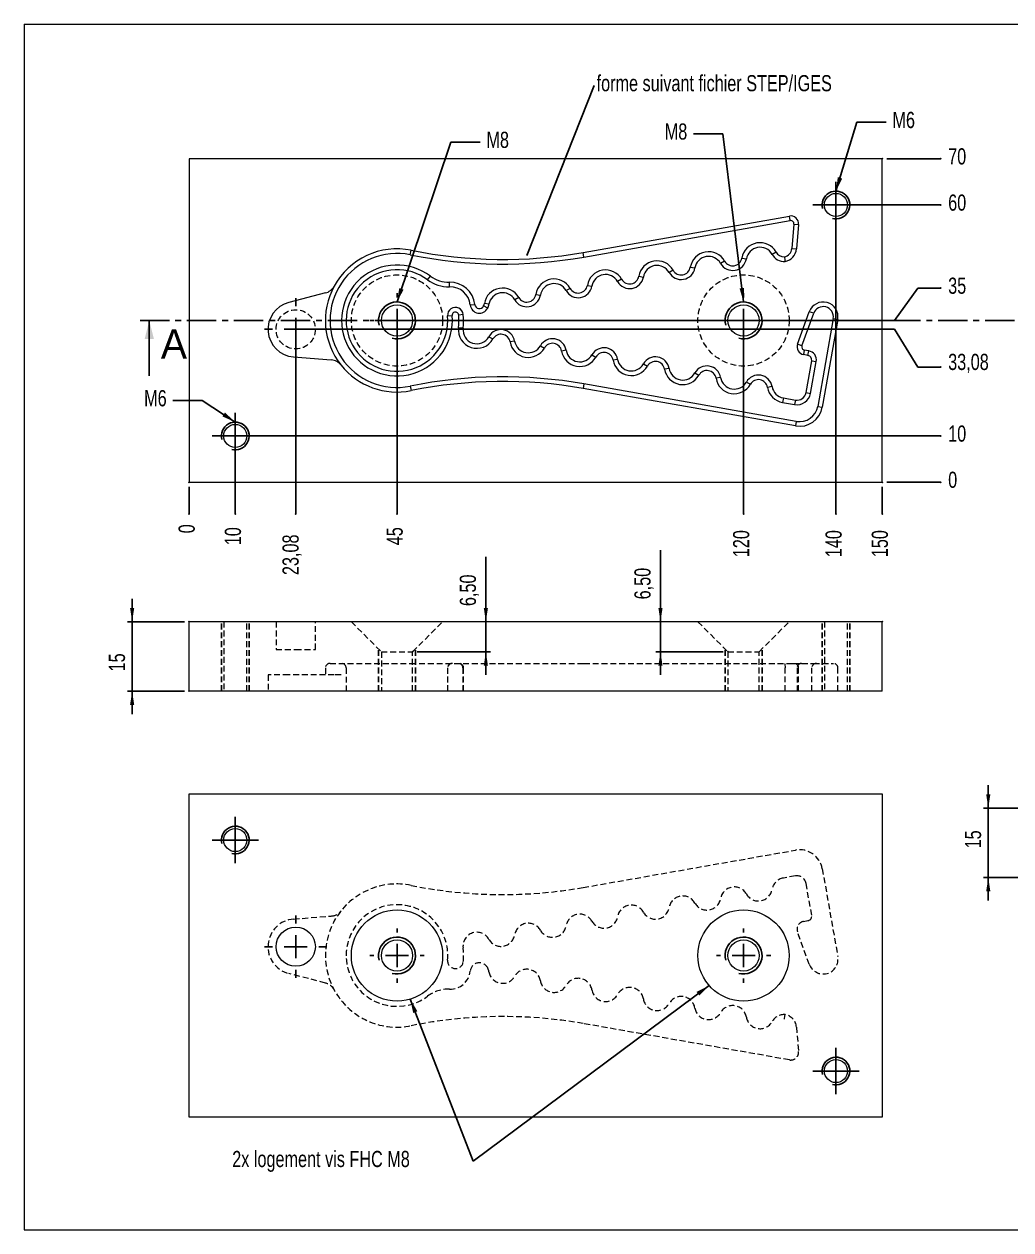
# Model space of a CAD drawing. Extents: x 12 to 408, y 18 to 279.
# Drawn here: x 12 to 225.6, y 18 to 279 of the extents above; entities that cross this region are included whole.
import ezdxf

# ---------------------------------------------------------------- set-up
doc = ezdxf.new("R2010")
doc.units = 0
doc.header["$MEASUREMENT"] = 0
doc.header["$PDSIZE"] = -1
doc.linetypes.add('CENTER', pattern=[10.16, 6.35, -1.27, 1.27, -1.27])
doc.linetypes.add('HIDDEN', pattern=[1.905, 1.27, -0.635])
doc.styles.add('SLDTEXTSTYLE0', font='txt', dxfattribs={"width": 0.75})
doc.dimstyles.new('SLDDIMSTYLE0', dxfattribs={"dimtxt": 3.5, "dimasz": 3, "dimexe": 1, "dimexo": 0.0625, "dimgap": 0.875, "dimtad": 0, "dimtih": 1, "dimtoh": 1, "dimdec": 0, "dimdsep": 46, "dimtxsty": 'Standard', "dimblk1": 'NONE', "dimblk2": 'NONE', "dimsah": 1, "dimcen": 0.09, "dimclrd": 255, "dimclre": 255, "dimclrt": 255, "dimadec": 0, "dimazin": 0, "dimtfac": 1, "dimtdec": 4, "dimtofl": 0, "dimtmove": 0, "dimatfit": 3, "dimfxl": 1, "dimtolj": 1, "dimtzin": 12, "dimarcsym": 0})
doc.dimstyles.new('SLDDIMSTYLE1', dxfattribs={"dimtxt": 3.5, "dimasz": 3, "dimexe": 1, "dimexo": 0.0625, "dimgap": 0.875, "dimtad": 0, "dimtih": 1, "dimtoh": 1, "dimzin": 12, "dimdsep": 46, "dimtxsty": 'Standard', "dimblk1": 'NONE', "dimblk2": 'NONE', "dimsah": 1, "dimcen": 0.09, "dimclrd": 255, "dimclre": 255, "dimclrt": 255, "dimadec": 0, "dimazin": 0, "dimtfac": 1, "dimtdec": 4, "dimtofl": 0, "dimtmove": 0, "dimatfit": 3, "dimfxl": 1, "dimtolj": 1, "dimtzin": 12, "dimarcsym": 0})
doc.dimstyles.new('SLDDIMSTYLE2', dxfattribs={"dimtxt": 6, "dimasz": 3, "dimexe": 0, "dimexo": 0.0625, "dimgap": 1.5, "dimtad": 0, "dimtih": 1, "dimtoh": 1, "dimdec": 0, "dimzin": 0, "dimdsep": 46, "dimtxsty": 'Standard', "dimsah": 1, "dimcen": 0.09, "dimadec": 0, "dimazin": 0, "dimtfac": 1, "dimtdec": 0, "dimtofl": 0, "dimtmove": 0, "dimatfit": 3, "dimfxl": 1, "dimtolj": 1, "dimtzin": 0, "dimarcsym": 0})
doc.dimstyles.new('SLDDIMSTYLE3', dxfattribs={"dimtxt": 6, "dimasz": 1, "dimexe": 0, "dimexo": 0.0625, "dimgap": 1.5, "dimtad": 0, "dimtih": 1, "dimtoh": 1, "dimdec": 0, "dimzin": 0, "dimdsep": 46, "dimtxsty": 'Standard', "dimblk1": 'DOT', "dimblk2": 'DOT', "dimsah": 1, "dimcen": 0.09, "dimadec": 0, "dimazin": 0, "dimtfac": 1, "dimtdec": 0, "dimtofl": 0, "dimtmove": 0, "dimatfit": 3, "dimfxl": 1, "dimtolj": 1, "dimtzin": 0, "dimarcsym": 0})
doc.dimstyles.new('SLDDIMSTYLE4', dxfattribs={"dimtxt": 3.5, "dimasz": 3, "dimexe": 1, "dimexo": 0.0625, "dimgap": 0.875, "dimtad": 0, "dimtih": 1, "dimtoh": 1, "dimzin": 12, "dimdsep": 46, "dimtxsty": 'Standard', "dimsah": 1, "dimcen": 0.09, "dimclrd": 255, "dimclre": 255, "dimclrt": 255, "dimadec": 0, "dimazin": 0, "dimtfac": 1, "dimtdec": 4, "dimtofl": 0, "dimtmove": 0, "dimatfit": 3, "dimfxl": 1, "dimtolj": 1, "dimtzin": 12, "dimarcsym": 0})

# ---------------------------------------------------------------- blocks, each defined once
blk = doc.blocks.new('*D0')
blk.add_line((47.7, 178.85), (47.7, 172.95))
at = {"color": 7}
for p in [(47.7, 179.85), (47.7, 172.95)]:
    blk.add_point(p, dxfattribs=at)
at = {"color": 7, "insert": (48.98, 168.78), "char_height": 3.5, "attachment_point": 7, "rotation": 90, "style": 'SLDTEXTSTYLE0'}
blk.add_mtext('0', dxfattribs=at)
blk = doc.blocks.new('_NONE')
blk = doc.blocks.new('*D2')
blk.add_line((57.7, 188.85), (57.7, 172.95))
at = {"color": 7}
for p in [(57.7, 189.85), (57.7, 172.95)]:
    blk.add_point(p, dxfattribs=at)
at = {"color": 7, "insert": (58.98, 166.2), "char_height": 3.5, "attachment_point": 7, "rotation": 90, "style": 'SLDTEXTSTYLE0'}
blk.add_mtext('10', dxfattribs=at)
blk = doc.blocks.new('*D3')
blk.add_line((92.7, 213.85), (92.7, 172.95))
at = {"color": 7}
for p in [(92.7, 214.85), (92.7, 172.95)]:
    blk.add_point(p, dxfattribs=at)
at = {"color": 7, "insert": (93.98, 166.2), "char_height": 3.5, "attachment_point": 7, "rotation": 90, "style": 'SLDTEXTSTYLE0'}
blk.add_mtext('45', dxfattribs=at)
blk = doc.blocks.new('*D4')
blk.add_line((167.7, 213.85), (167.7, 172.95))
at = {"color": 7}
for p in [(167.7, 214.85), (167.7, 172.95)]:
    blk.add_point(p, dxfattribs=at)
at = {"color": 7, "insert": (168.98, 163.61), "char_height": 3.5, "attachment_point": 7, "rotation": 90, "style": 'SLDTEXTSTYLE0'}
blk.add_mtext('120', dxfattribs=at)
blk = doc.blocks.new('*D5')
blk.add_line((187.7, 238.85), (187.7, 172.95))
at = {"color": 7}
for p in [(187.7, 239.85), (187.7, 172.95)]:
    blk.add_point(p, dxfattribs=at)
at = {"color": 7, "insert": (188.98, 163.61), "char_height": 3.5, "attachment_point": 7, "rotation": 90, "style": 'SLDTEXTSTYLE0'}
blk.add_mtext('140', dxfattribs=at)
blk = doc.blocks.new('*D6')
blk.add_line((197.7, 178.85), (197.7, 172.95))
at = {"color": 7}
for p in [(197.7, 179.85), (197.7, 172.95)]:
    blk.add_point(p, dxfattribs=at)
at = {"color": 7, "insert": (198.98, 163.61), "char_height": 3.5, "attachment_point": 7, "rotation": 90, "style": 'SLDTEXTSTYLE0'}
blk.add_mtext('150', dxfattribs=at)
blk = doc.blocks.new('*D7')
blk.add_line((70.78, 211.94), (70.78, 172.95))
at = {"color": 7}
for p in [(70.78, 212.94), (70.78, 172.95)]:
    blk.add_point(p, dxfattribs=at)
at = {"color": 7, "insert": (72.06, 159.74), "char_height": 3.5, "attachment_point": 7, "rotation": 90, "style": 'SLDTEXTSTYLE0'}
blk.add_mtext('23,08', dxfattribs=at)
blk = doc.blocks.new('*D8')
blk.add_line((198.7, 179.85), (210.39, 179.85))
at = {"color": 7}
for p in [(197.7, 179.85), (210.39, 179.85)]:
    blk.add_point(p, dxfattribs=at)
at = {"color": 7, "insert": (211.98, 178.57), "char_height": 3.5, "attachment_point": 7, "style": 'SLDTEXTSTYLE0'}
blk.add_mtext('0', dxfattribs=at)
blk = doc.blocks.new('*D9')
blk.add_line((188.7, 239.85), (210.39, 239.85))
at = {"color": 7}
for p in [(187.7, 239.85), (210.39, 239.85)]:
    blk.add_point(p, dxfattribs=at)
at = {"color": 7, "insert": (211.98, 238.57), "char_height": 3.5, "attachment_point": 7, "style": 'SLDTEXTSTYLE0'}
blk.add_mtext('60', dxfattribs=at)
blk = doc.blocks.new('*D10')
for p, q in [((205.39, 221.85), (200.39, 214.85)), ((205.39, 221.85), (210.39, 221.85)), ((200.39, 214.85), (93.7, 214.85))]:
    blk.add_line(p, q)
at = {"color": 7}
for p in [(210.39, 221.85), (92.7, 214.85)]:
    blk.add_point(p, dxfattribs=at)
at = {"color": 7, "insert": (211.98, 220.58), "char_height": 3.5, "attachment_point": 7, "style": 'SLDTEXTSTYLE0'}
blk.add_mtext('35', dxfattribs=at)
blk = doc.blocks.new('*D11')
blk.add_line((58.7, 189.85), (210.39, 189.85))
at = {"color": 7}
for p in [(57.7, 189.85), (210.39, 189.85)]:
    blk.add_point(p, dxfattribs=at)
at = {"color": 7, "insert": (211.98, 188.57), "char_height": 3.5, "attachment_point": 7, "style": 'SLDTEXTSTYLE0'}
blk.add_mtext('10', dxfattribs=at)
blk = doc.blocks.new('*D12')
blk.add_line((198.7, 249.85), (210.39, 249.85))
at = {"color": 7}
for p in [(197.7, 249.85), (210.39, 249.85)]:
    blk.add_point(p, dxfattribs=at)
at = {"color": 7, "insert": (211.98, 248.57), "char_height": 3.5, "attachment_point": 7, "style": 'SLDTEXTSTYLE0'}
blk.add_mtext('70', dxfattribs=at)
blk = doc.blocks.new('*D13')
for p, q in [((200.39, 212.94), (71.78, 212.94)), ((205.39, 204.76), (200.39, 212.94)), ((205.39, 204.76), (210.39, 204.76))]:
    blk.add_line(p, q)
at = {"color": 7}
for p in [(70.78, 212.94), (210.39, 204.76)]:
    blk.add_point(p, dxfattribs=at)
at = {"color": 7, "insert": (211.98, 203.48), "char_height": 3.5, "attachment_point": 7, "style": 'SLDTEXTSTYLE0'}
blk.add_mtext('33,08', dxfattribs=at)
blk = doc.blocks.new('_DOT')
blk.add_line((-0.5, 0), (-1, 0))
at = {"const_width": 0.5}
blk.add_lwpolyline([(-0.25, 0, 1), (0.25, 0, 1)], format="xyb", close=True, dxfattribs=at)
blk = doc.blocks.new('*D15')
for p, q in [((220.66, 109.28), (220.66, 114.28)), ((228.33, 109.28), (219.66, 109.28)), ((220.66, 109.28), (220.66, 94.28)), ((228.33, 94.28), (219.66, 94.28)), ((220.66, 94.28), (220.66, 89.28))]:
    blk.add_line(p, q)
at = {"color": 7}
for p in [(229.33, 109.28), (229.33, 94.28)]:
    blk.add_point(p, dxfattribs=at)
at = {"color": 255}
for points in [[(220.66, 109.28), (221.11, 112.28), (220.21, 112.28)], [(220.66, 94.28), (220.21, 91.28), (221.11, 91.28)]]:
    blk.add_solid(points, dxfattribs=at)
at = {"color": 7, "insert": (219.16, 100.58), "char_height": 3.5, "attachment_point": 7, "rotation": 90, "style": 'SLDTEXTSTYLE0'}
blk.add_mtext('15', dxfattribs=at)
blk = doc.blocks.new('*D23')
for p, q in [((35.38, 149.63), (35.38, 154.63)), ((46.7, 149.63), (34.38, 149.63)), ((35.38, 149.63), (35.38, 134.63)), ((46.7, 134.63), (34.38, 134.63)), ((35.38, 134.63), (35.38, 129.63))]:
    blk.add_line(p, q)
at = {"color": 7}
for p in [(47.7, 149.63), (47.7, 134.63)]:
    blk.add_point(p, dxfattribs=at)
at = {"color": 255}
for points in [[(35.38, 149.63), (35.83, 152.63), (34.93, 152.63)], [(35.38, 134.63), (34.93, 131.63), (35.83, 131.63)]]:
    blk.add_solid(points, dxfattribs=at)
at = {"color": 7, "insert": (33.88, 138.89), "char_height": 3.5, "attachment_point": 7, "rotation": 90, "style": 'SLDTEXTSTYLE0'}
blk.add_mtext('15', dxfattribs=at)
blk = doc.blocks.new('*D24')
for p, q in [((111.93, 149.63), (111.93, 163.66)), ((111.93, 143.13), (111.93, 149.63)), ((97.07, 143.13), (112.93, 143.13)), ((111.93, 143.13), (111.93, 138.13))]:
    blk.add_line(p, q)
at = {"color": 7}
for p in [(47.7, 149.63), (96.07, 143.13)]:
    blk.add_point(p, dxfattribs=at)
at = {"color": 255}
for points in [[(111.93, 149.63), (112.38, 152.63), (111.48, 152.63)], [(111.93, 143.13), (111.48, 140.13), (112.38, 140.13)]]:
    blk.add_solid(points, dxfattribs=at)
at = {"color": 7, "insert": (110.43, 153.03), "char_height": 3.5, "attachment_point": 7, "rotation": 90, "style": 'SLDTEXTSTYLE0'}
blk.add_mtext('6,50', dxfattribs=at)
blk = doc.blocks.new('*D25')
for p, q in [((149.72, 149.63), (149.72, 165.11)), ((149.72, 143.13), (149.72, 149.63)), ((163.32, 143.13), (148.72, 143.13)), ((149.72, 143.13), (149.72, 138.13))]:
    blk.add_line(p, q)
at = {"color": 7}
for p in [(197.7, 149.63), (164.32, 143.13)]:
    blk.add_point(p, dxfattribs=at)
at = {"color": 255}
for points in [[(149.72, 149.63), (150.17, 152.63), (149.27, 152.63)], [(149.72, 143.13), (149.27, 140.13), (150.17, 140.13)]]:
    blk.add_solid(points, dxfattribs=at)
at = {"color": 7, "insert": (148.22, 154.48), "char_height": 3.5, "attachment_point": 7, "rotation": 90, "style": 'SLDTEXTSTYLE0'}
blk.add_mtext('6,50', dxfattribs=at)

msp = doc.modelspace()

# ---------------------------------------------------------------- linework, layer by layer
at = {"color": 7, "linetype": 'Continuous', "lineweight": 0}
for p, q in [((12, 279), (408, 279)), ((12, 279), (12, 18)), ((12, 18), (408, 18))]:
    msp.add_line(p, q, dxfattribs=at)
at = {"color": 7, "linetype": 'Continuous', "lineweight": 15}
for p, q in [((197.698, 249.853), (47.698, 249.853)), ((47.698, 249.853), (47.698, 179.853)), ((197.698, 179.853), (197.698, 249.853)), ((132.991, 229.573), (177.62, 237.443)), ((133.165, 228.589), (177.793, 236.458)), ((177.793, 236.458), (177.62, 237.443)), ((178.612, 235.708), (178.149, 230.41)), ((178.612, 235.708), (179.608, 235.62)), ((179.608, 235.62), (179.145, 230.323)), ((95.576, 229.064), (95.775, 230.044)), ((178.149, 230.41), (179.145, 230.323)), ((133.165, 228.589), (132.991, 229.573)), ((163.601, 227.694), (162.731, 227.202)), ((167.315, 228.349), (168.302, 228.184)), ((174.743, 229.658), (173.872, 229.166)), ((152.459, 225.729), (151.589, 225.237)), ((156.173, 226.384), (157.16, 226.219)), ((99.317, 223.639), (99.918, 224.437)), ((104.057, 222.132), (104.026, 223.132)), ((133.89, 222.455), (134.876, 222.29)), ((141.318, 223.764), (140.447, 223.272)), ((145.031, 224.419), (146.018, 224.255)), ((77.204, 220.798), (69.276, 218.744)), ((119.034, 219.835), (118.163, 219.343)), ((122.748, 220.49), (123.734, 220.326)), ((130.176, 221.8), (129.305, 221.308)), ((108.544, 218.211), (109.539, 218.315)), ((112.334, 217.548), (111.434, 217.984)), ((112.592, 218.361), (111.606, 218.525)), ((179.375, 209.719), (181.931, 216.743)), ((182.871, 216.401), (181.931, 216.743)), ((103.655, 215.823), (104.651, 215.912)), ((107.042, 216.123), (106.045, 216.035)), ((180.315, 209.377), (182.871, 216.401)), ((187.104, 215.266), (183.752, 196.259)), ((188.089, 215.093), (184.737, 196.085)), ((187.104, 215.266), (188.089, 215.093)), ((106.999, 213.172), (106.006, 213.288)), ((112.591, 211.345), (113.461, 210.853)), ((118.161, 210.363), (117.175, 210.198)), ((123.732, 209.381), (124.603, 208.889)), ((180.315, 209.377), (179.375, 209.719)), ((70.308, 206.954), (78.472, 206.308)), ((129.303, 208.398), (128.317, 208.234)), ((134.874, 207.416), (135.745, 206.924)), ((140.445, 206.434), (139.459, 206.269)), ((180.851, 208.448), (180.677, 207.463)), ((181.636, 207.294), (180.677, 207.463)), ((181.81, 208.279), (180.851, 208.448)), ((181.636, 207.294), (181.81, 208.279)), ((146.016, 205.452), (146.887, 204.96)), ((151.587, 204.469), (150.601, 204.305)), ((181.232, 199.242), (182.447, 206.136)), ((182.217, 199.068), (183.432, 205.962)), ((182.447, 206.136), (183.432, 205.962)), ((133.165, 201.117), (132.991, 200.132)), ((179.118, 193.014), (133.165, 201.117)), ((157.158, 203.487), (158.028, 202.995)), ((162.729, 202.505), (161.742, 202.34)), ((168.3, 201.522), (169.17, 201.03)), ((95.576, 200.642), (95.775, 199.661)), ((178.945, 192.03), (132.991, 200.132)), ((173.871, 200.54), (172.884, 200.375)), ((181.232, 199.242), (182.217, 199.068)), ((176.309, 198.079), (176.135, 197.094)), ((176.135, 197.094), (178.741, 196.635)), ((176.309, 198.079), (178.915, 197.62)), ((178.915, 197.62), (178.741, 196.635)), ((183.752, 196.259), (184.737, 196.085)), ((179.118, 193.014), (178.945, 192.03)), ((47.698, 179.853), (197.698, 179.853)), ((197.698, 149.63), (47.698, 149.63)), ((47.698, 134.63), (47.698, 149.63)), ((197.698, 134.63), (197.698, 149.63)), ((197.698, 134.63), (47.698, 134.63)), ((47.698, 112.384), (197.698, 112.384)), ((47.698, 42.384), (47.698, 112.384)), ((197.698, 112.384), (197.698, 42.384)), ((197.698, 42.384), (47.698, 42.384))]:
    msp.add_line(p, q, dxfattribs=at)
at = {"color": 7, "linetype": 'Continuous'}
for p, q in [((187.698, 242.353), (187.698, 244.853)), ((187.698, 237.353), (187.698, 242.353)), ((185.198, 239.853), (182.698, 239.853)), ((185.198, 239.853), (190.198, 239.853)), ((190.198, 239.853), (192.698, 239.853)), ((187.698, 237.353), (187.698, 234.853)), ((70.781, 217.936), (70.781, 219.686)), ((70.781, 217.936), (70.781, 219.686)), ((92.698, 219.853), (92.698, 220.728)), ((167.698, 219.853), (167.698, 220.728)), ((92.698, 212.353), (92.698, 217.353)), ((167.698, 212.353), (167.698, 217.353)), ((39.085, 202.853), (39.085, 214.853)), ((70.781, 210.436), (70.781, 215.436)), ((70.781, 210.436), (70.781, 215.436)), ((87.698, 214.853), (86.823, 214.853)), ((90.198, 214.853), (95.198, 214.853)), ((97.698, 214.853), (98.573, 214.853)), ((162.698, 214.853), (161.823, 214.853)), ((165.198, 214.853), (170.198, 214.853)), ((172.698, 214.853), (173.573, 214.853)), ((65.781, 212.936), (64.031, 212.936)), ((65.781, 212.936), (64.031, 212.936)), ((68.281, 212.936), (73.281, 212.936)), ((68.281, 212.936), (73.281, 212.936)), ((75.781, 212.936), (77.531, 212.936)), ((75.781, 212.936), (77.531, 212.936)), ((92.698, 209.853), (92.698, 208.978)), ((167.698, 209.853), (167.698, 208.978)), ((70.781, 207.936), (70.781, 206.186)), ((70.781, 207.936), (70.781, 206.186)), ((57.698, 192.353), (57.698, 194.853)), ((57.698, 187.353), (57.698, 192.353)), ((55.198, 189.853), (52.698, 189.853)), ((55.198, 189.853), (60.198, 189.853)), ((60.198, 189.853), (62.698, 189.853)), ((57.698, 187.353), (57.698, 184.853)), ((57.698, 104.884), (57.698, 107.384)), ((57.698, 99.884), (57.698, 104.884)), ((55.198, 102.384), (52.698, 102.384)), ((55.198, 102.384), (60.198, 102.384)), ((60.198, 102.384), (62.698, 102.384)), ((57.698, 99.884), (57.698, 97.384)), ((70.781, 84.301), (70.781, 86.051)), ((70.781, 76.801), (70.781, 81.801)), ((92.698, 82.384), (92.698, 83.259)), ((167.698, 82.384), (167.698, 83.259)), ((65.781, 79.301), (64.031, 79.301)), ((68.281, 79.301), (73.281, 79.301)), ((75.781, 79.301), (77.531, 79.301)), ((92.698, 74.884), (92.698, 79.884)), ((167.698, 74.884), (167.698, 79.884)), ((87.698, 77.384), (86.823, 77.384)), ((90.198, 77.384), (95.198, 77.384)), ((97.698, 77.384), (98.573, 77.384)), ((162.698, 77.384), (161.823, 77.384)), ((165.198, 77.384), (170.198, 77.384)), ((172.698, 77.384), (173.573, 77.384)), ((70.781, 74.301), (70.781, 72.551)), ((92.698, 72.384), (92.698, 71.509)), ((167.698, 72.384), (167.698, 71.509)), ((187.698, 54.884), (187.698, 57.384)), ((187.698, 49.884), (187.698, 54.884)), ((185.198, 52.384), (182.698, 52.384)), ((185.198, 52.384), (190.198, 52.384)), ((190.198, 52.384), (192.698, 52.384)), ((187.698, 49.884), (187.698, 47.384))]:
    msp.add_line(p, q, dxfattribs=at)
at = {"color": 7, "linetype": 'CENTER'}
msp.add_line((37.085, 214.853), (235.358, 214.853), dxfattribs=at)
at = {"color": 255, "linetype": 'HIDDEN'}
for p, q in [((54.698, 134.63), (54.698, 149.63)), ((54.698, 149.63), (54.698, 149.63)), ((60.698, 134.63), (60.698, 149.63)), ((60.698, 149.63), (60.698, 149.63)), ((60.698, 149.63), (60.698, 149.63)), ((60.698, 149.63), (60.698, 149.63)), ((184.698, 134.63), (184.698, 149.63)), ((184.698, 149.63), (184.698, 149.63)), ((190.698, 134.63), (190.698, 149.63)), ((190.698, 149.63), (190.698, 149.63)), ((190.698, 149.63), (190.698, 149.63)), ((190.698, 149.63), (190.698, 149.63)), ((88.698, 134.63), (88.698, 143.755)), ((88.698, 143.755), (88.698, 143.755)), ((96.698, 134.63), (96.698, 143.755)), ((96.698, 143.755), (96.698, 143.755)), ((96.698, 143.755), (96.698, 143.755)), ((96.698, 143.755), (96.698, 143.755)), ((163.698, 134.63), (163.698, 143.755)), ((163.698, 143.755), (163.698, 143.755)), ((171.698, 134.63), (171.698, 143.755)), ((171.698, 143.755), (171.698, 143.755)), ((171.698, 143.755), (171.698, 143.755)), ((171.698, 143.755), (171.698, 143.755))]:
    msp.add_line(p, q, dxfattribs=at)
at = {"color": 9, "linetype": 'HIDDEN', "lineweight": 0}
for p, q in [((55.198, 149.63), (55.198, 134.63)), ((60.198, 134.63), (60.198, 149.63)), ((66.531, 149.63), (66.531, 143.63)), ((75.031, 143.63), (75.031, 149.63)), ((82.823, 149.63), (89.323, 143.13)), ((96.073, 143.13), (102.573, 149.63)), ((157.823, 149.63), (164.323, 143.13)), ((171.073, 143.13), (177.573, 149.63)), ((185.198, 149.63), (185.198, 134.63)), ((190.198, 134.63), (190.198, 149.63)), ((66.531, 143.63), (70.781, 143.63)), ((70.781, 143.63), (75.031, 143.63)), ((89.323, 143.13), (96.073, 143.13)), ((89.323, 143.13), (89.323, 134.63)), ((96.073, 134.63), (96.073, 143.13)), ((164.323, 143.13), (171.073, 143.13)), ((164.323, 143.13), (164.323, 134.63)), ((171.073, 134.63), (171.073, 143.13)), ((77.198, 139.63), (77.198, 138.13)), ((78.198, 140.63), (95.576, 140.63)), ((81.698, 139.63), (81.698, 134.63)), ((95.576, 140.63), (133.165, 140.63)), ((103.648, 139.63), (103.648, 134.63)), ((103.698, 134.63), (103.698, 139.63)), ((106.979, 139.63), (106.979, 134.63)), ((107.098, 134.63), (107.098, 139.63)), ((133.165, 140.63), (177.793, 140.63)), ((176.677, 134.63), (176.677, 139.63)), ((177.793, 140.63), (178.615, 140.63)), ((178.615, 140.63), (178.741, 140.63)), ((178.741, 140.63), (180.272, 140.63)), ((179.272, 139.63), (179.272, 134.63)), ((179.615, 134.63), (179.615, 139.63)), ((180.272, 140.63), (180.315, 140.63)), ((180.315, 140.63), (182.871, 140.63)), ((182.463, 134.63), (182.463, 139.63)), ((182.871, 140.63), (187.137, 140.63)), ((188.137, 134.63), (188.137, 139.63)), ((69.276, 138.13), (64.781, 138.13)), ((64.781, 138.13), (64.781, 134.63)), ((77.204, 138.13), (69.276, 138.13)), ((79.086, 138.13), (77.204, 138.13)), ((80.58, 138.13), (79.086, 138.13)), ((132.991, 92.104), (178.945, 100.207)), ((178.915, 94.617), (176.309, 94.158)), ((184.737, 96.151), (188.089, 77.144)), ((182.447, 86.101), (181.232, 92.995)), ((70.308, 85.283), (78.472, 85.929)), ((180.677, 84.774), (181.636, 84.943)), ((181.931, 75.494), (179.375, 82.518)), ((77.204, 71.439), (69.276, 73.493)), ((177.62, 54.794), (132.991, 62.663)), ((179.145, 61.914), (179.608, 56.616))]:
    msp.add_line(p, q, dxfattribs=at)
at = {"color": 7, "linetype": 'Continuous', "lineweight": 15, "flags": 128}
msp.add_lwpolyline([(176.563, 228.626), (176.565, 228.611), (176.588, 228.405), (176.624, 228.096), (176.652, 227.847), (176.671, 227.686), (176.677, 227.63)], dxfattribs=at)
at = {"color": 9, "linetype": 'HIDDEN', "lineweight": 0, "flags": 128}
for points in [[(176.563, 140.63), (176.565, 140.63), (176.588, 140.605), (176.624, 140.477), (176.652, 140.254), (176.671, 139.961), (176.677, 139.63)], [(176.563, 63.611), (176.565, 63.626), (176.588, 63.832), (176.624, 64.141), (176.652, 64.389), (176.671, 64.551), (176.677, 64.607)]]:
    msp.add_lwpolyline(points, dxfattribs=at)
at = {"color": 7, "linetype": 'Continuous', "lineweight": 15}
for centre, radius in [((187.698, 239.853), 2.5), ((92.698, 214.853), 3.375), ((167.698, 214.853), 3.375), ((57.698, 189.853), 2.5), ((57.698, 102.384), 2.5), ((92.698, 77.384), 9.875), ((167.698, 77.384), 9.875), ((70.781, 79.301), 4.25), ((92.698, 77.384), 3.375), ((167.698, 77.384), 3.375), ((187.698, 52.384), 2.5)]:
    msp.add_circle(centre, radius, dxfattribs=at)
at = {"color": 9, "linetype": 'HIDDEN', "lineweight": 0}
for centre, radius in [((92.698, 214.853), 9.875), ((167.698, 214.853), 9.875), ((70.781, 212.936), 4.25)]:
    msp.add_circle(centre, radius, dxfattribs=at)
at = {"color": 7, "linetype": 'Continuous'}
for centre, radius in [((187.698, 239.853), 3), ((92.698, 214.853), 4), ((167.698, 214.853), 4), ((57.698, 189.853), 3), ((57.698, 102.384), 3), ((92.698, 77.384), 4), ((167.698, 77.384), 4), ((187.698, 52.384), 3)]:
    msp.add_arc(centre, radius, 255, 195, dxfattribs=at)
at = {"color": 7, "linetype": 'Continuous', "lineweight": 15}
for centre, radius, start, end in [((177.915, 235.769), 1.7, 355, 100), ((177.915, 235.769), 0.7, 355, 100), ((92.698, 214.853), 15.5, 78.54983, 151.42253), ((115.626, 328.054), 100, 258.54983, 280), ((160.119, 225.726), 4, 29.47122, 170.52878), ((171.261, 227.69), 4, 29.47122, 170.52878), ((171.261, 227.69), 3, 29.47122, 170.52878), ((176.156, 230.584), 2, 281.72427, 355), ((176.156, 230.584), 3, 280, 355), ((92.698, 214.853), 14.5, 78.54983, 281.45017), ((115.626, 328.054), 101, 258.54983, 280), ((148.977, 223.761), 4, 29.47122, 170.52878), ((160.119, 225.726), 3, 29.47122, 170.52878), ((165.342, 228.678), 3, 209.47122, 350.52878), ((165.342, 228.678), 2, 209.47122, 350.52878), ((176.513, 230.658), 3.033, 209.47122, 273.10915), ((176.513, 230.658), 2.033, 209.47122, 271.40817), ((92.698, 214.853), 12, 53.00652, 5.06072), ((92.698, 214.853), 11, 53.00652, 5.06072), ((137.835, 221.796), 4, 29.47122, 170.52878), ((137.835, 221.796), 3, 29.47122, 170.52878), ((148.977, 223.761), 3, 29.47122, 170.52878), ((154.201, 226.713), 3, 209.47122, 350.52878), ((154.201, 226.713), 2, 209.47122, 350.52878), ((92.698, 214.853), 15.5, 151.42253, 218.57747), ((76.452, 223.702), 3, 284.52943, 331.42253), ((103.83, 229.629), 7.5, 233.00652, 271.73527), ((103.83, 229.629), 6.5, 233.00652, 271.73527), ((104.189, 217.756), 5.379, 5.96949, 91.73527), ((104.189, 217.756), 4.379, 5.96949, 91.73527), ((115.551, 217.867), 4, 29.47122, 170.52878), ((126.693, 219.832), 4, 29.47122, 170.52878), ((126.693, 219.832), 3, 29.47122, 170.52878), ((131.917, 222.784), 3, 209.47122, 350.52878), ((131.917, 222.784), 2, 209.47122, 350.52878), ((143.059, 224.748), 3, 209.47122, 350.52878), ((143.059, 224.748), 2, 209.47122, 350.52878), ((115.551, 217.867), 3, 29.47122, 170.52878), ((120.775, 220.819), 3, 209.47122, 350.52878), ((120.775, 220.819), 2, 209.47122, 350.52878), ((70.781, 212.936), 6, 104.52943, 265.47057), ((105.348, 215.973), 1.7, 5.06072, 185.06072), ((105.348, 215.973), 0.7, 5.06072, 185.06072), ((110.533, 218.419), 2, 185.96949, 334.18262), ((110.533, 218.419), 1, 185.96949, 334.18262), ((109.633, 218.855), 2, 334.18262, 350.52878), ((109.633, 218.855), 3, 334.18262, 350.52878), ((184.938, 215.648), 3.199, 350, 160), ((184.938, 215.648), 2.199, 350, 160), ((92.698, 214.853), 13.4, 353.29468, 5.06072), ((92.698, 214.853), 14.4, 353.29468, 5.06072), ((109.979, 212.821), 4, 173.29468, 330.52878), ((109.979, 212.821), 3, 173.29468, 330.52878), ((115.202, 209.869), 3, 9.47122, 150.52878), ((115.202, 209.869), 2, 9.47122, 150.52878), ((121.121, 210.857), 4, 189.47122, 330.52878), ((121.121, 210.857), 3, 189.47122, 330.52878), ((126.344, 207.905), 3, 9.47122, 150.52878), ((126.344, 207.905), 2, 9.47122, 150.52878), ((137.486, 205.94), 3, 9.47122, 150.52878), ((180.972, 209.137), 1.7, 160, 260), ((180.972, 209.137), 0.7, 160, 260), ((78.235, 203.317), 3, 38.57747, 85.47057), ((132.262, 208.892), 4, 189.47122, 330.52878), ((132.262, 208.892), 3, 189.47122, 330.52878), ((137.486, 205.94), 2, 9.47122, 150.52878), ((143.404, 206.927), 4, 189.47122, 330.52878), ((143.404, 206.927), 3, 189.47122, 330.52878), ((148.628, 203.976), 3, 9.47122, 150.52878), ((181.463, 206.309), 1, 350, 80), ((181.463, 206.309), 2, 350, 80), ((92.698, 214.853), 15.5, 218.57747, 281.45017), ((148.628, 203.976), 2, 9.47122, 150.52878), ((154.546, 204.963), 4, 189.47122, 330.52878), ((154.546, 204.963), 3, 189.47122, 330.52878), ((159.77, 202.011), 3, 9.47122, 150.52878), ((159.77, 202.011), 2, 9.47122, 150.52878), ((115.626, 101.652), 101, 80, 101.45017), ((115.626, 101.652), 100, 80, 101.45017), ((165.688, 202.998), 4, 189.47122, 330.52878), ((165.688, 202.998), 3, 189.47122, 330.52878), ((170.911, 200.046), 3, 9.47122, 150.52878), ((170.911, 200.046), 2, 9.47122, 150.52878), ((176.83, 201.034), 4, 189.47122, 260), ((176.83, 201.034), 3, 189.47122, 260), ((179.262, 199.589), 3, 260, 350), ((179.262, 199.589), 2, 260, 350), ((179.813, 196.954), 5, 260, 350), ((179.813, 196.954), 4, 260, 350)]:
    msp.add_arc(centre, radius, start, end, dxfattribs=at)
at = {"color": 9, "linetype": 'HIDDEN', "lineweight": 0}
for centre, radius, start, end in [((78.198, 139.63), 1, 90, 180), ((80.698, 139.63), 1, 0, 90), ((104.648, 139.63), 1, 90, 180), ((104.698, 139.63), 1, 90, 180), ((105.979, 139.63), 1, 0, 90), ((106.098, 139.63), 1, 0, 90), ((178.615, 139.63), 1, 0, 90), ((180.272, 139.63), 1, 90, 180), ((183.463, 139.63), 1, 90, 180), ((187.137, 139.63), 1, 0, 90), ((179.813, 95.283), 5, 10, 100), ((176.83, 91.203), 3, 100, 170.52878), ((179.262, 92.648), 2, 10, 100), ((92.698, 77.384), 15.5, 78.54983, 281.45017), ((115.626, 190.585), 100, 258.54983, 280), ((165.688, 89.239), 3, 29.47122, 170.52878), ((170.911, 92.191), 3, 209.47122, 350.52878), ((154.546, 87.274), 3, 29.47122, 170.52878), ((159.77, 90.226), 3, 209.47122, 350.52878), ((78.235, 88.92), 3, 274.52943, 321.42253), ((92.698, 77.384), 11, 354.93928, 306.99348), ((132.262, 83.345), 3, 29.47122, 170.52878), ((143.404, 85.309), 3, 29.47122, 170.52878), ((148.628, 88.261), 3, 209.47122, 350.52878), ((70.781, 79.301), 6, 94.52943, 255.47057), ((121.121, 81.38), 3, 29.47122, 170.52878), ((126.344, 84.332), 3, 209.47122, 350.52878), ((137.486, 86.297), 3, 209.47122, 350.52878), ((180.972, 83.099), 1.7, 100, 200), ((181.463, 85.928), 1, 280, 10), ((109.979, 79.416), 3, 29.47122, 186.70532), ((115.202, 82.367), 3, 209.47122, 350.52878), ((92.698, 77.384), 14.4, 354.93928, 6.70532), ((105.348, 76.264), 1.7, 174.93928, 354.93928), ((110.533, 73.818), 2, 25.81738, 174.03051), ((184.938, 76.589), 3.199, 200, 10), ((104.189, 74.481), 4.379, 268.26473, 354.03051), ((109.633, 73.382), 3, 9.47122, 25.81738), ((115.551, 74.37), 3, 189.47122, 330.52878), ((120.775, 71.418), 3, 9.47122, 150.52878), ((76.452, 68.534), 3, 28.57747, 75.47057), ((126.693, 72.405), 3, 189.47122, 330.52878), ((131.917, 69.453), 3, 9.47122, 150.52878), ((143.059, 67.488), 3, 9.47122, 150.52878), ((103.83, 62.608), 7.5, 88.26473, 126.99348), ((137.835, 70.44), 3, 189.47122, 330.52878), ((148.977, 68.476), 3, 189.47122, 330.52878), ((154.201, 65.524), 3, 9.47122, 150.52878), ((160.119, 66.511), 3, 189.47122, 330.52878), ((165.342, 63.559), 3, 9.47122, 150.52878), ((115.626, -35.817), 100, 80, 101.45017), ((171.261, 64.547), 3, 189.47122, 330.52878), ((176.513, 61.578), 3.033, 86.89085, 150.52878), ((176.156, 61.652), 3, 5, 80), ((177.915, 56.468), 1.7, 260, 5)]:
    msp.add_arc(centre, radius, start, end, dxfattribs=at)
at = {"color": 255}
msp.add_point((92.698, 214.853), dxfattribs=at)
at = {"color": 7, "linetype": 'Continuous'}
msp.add_solid([(39.085, 214.853), (38.085, 210.853), (40.085, 210.853)], dxfattribs=at)

# ---------------------------------------------------------------- texts
at = {"color": 7, "char_height": 3.5, "style": 'SLDTEXTSTYLE0'}
for s, insert, attachment_point in [('forme suivant fichier STEP/IGES', (135.896, 267.963), 1), ('M6', (202.359, 260.002), 2), ('M8', (153.078, 257.501), 2), ('M8', (114.489, 255.7), 2), ('M6', (40.416, 199.771), 2), ('2x logement vis FHC M8', (57.038, 35.098), 1)]:
    msp.add_mtext(s, dxfattribs=dict(at, insert=insert, attachment_point=attachment_point))
at = {"insert": (41.59, 212.935), "char_height": 6.35, "attachment_point": 1}
msp.add_mtext('A', dxfattribs=at)

# ---------------------------------------------------------------- dimensions: what is measured, and where the dimension line sits
for feature_location, offset, dtype, origin, dimstyle, picture, middle in [((197.698, 249.853), (12.696, 0), 0, (197.698, 179.853), 'SLDDIMSTYLE1', '*D12', (210.394, 249.853)), ((187.698, 239.853), (22.696, 0), 0, (197.698, 179.853), 'SLDDIMSTYLE1', '*D9', (210.394, 239.853)), ((187.698, 239.853), (0, -66.898), 1, (47.698, 179.853), 'SLDDIMSTYLE1', '*D5', (187.698, 172.955)), ((92.698, 214.853), (117.696, 7.001), 0, (197.698, 179.853), 'SLDDIMSTYLE1', '*D10', (210.394, 221.854)), ((92.698, 214.853), (0, -41.898), 1, (47.698, 179.853), 'SLDDIMSTYLE1', '*D3', (92.698, 172.955)), ((167.698, 214.853), (0, -41.898), 1, (47.698, 179.853), 'SLDDIMSTYLE1', '*D4', (167.698, 172.955)), ((70.781, 212.936), (0, -39.981), 1, (47.698, 179.853), 'SLDDIMSTYLE1', '*D7', (70.781, 172.955)), ((70.781, 212.936), (139.613, -8.179), 0, (197.698, 179.853), 'SLDDIMSTYLE1', '*D13', (210.394, 204.756)), ((57.698, 189.853), (152.696, 0), 0, (197.698, 179.853), 'SLDDIMSTYLE1', '*D11', (210.394, 189.853)), ((57.698, 189.853), (0, -16.898), 1, (47.698, 179.853), 'SLDDIMSTYLE1', '*D2', (57.698, 172.955)), ((197.697715335, 179.852972667), (12.69644675, 0), 0, (197.697715335, 179.852972667), 'SLDDIMSTYLE0', '*D8', (210.394162085, 179.852972667)), ((47.697715335, 179.852972667), (0, -6.897979144), 1, (47.697715335, 179.852972667), 'SLDDIMSTYLE0', '*D0', (47.697715335, 172.954993523)), ((197.698, 179.853), (0, -6.898), 1, (47.698, 179.853), 'SLDDIMSTYLE1', '*D6', (197.698, 172.955))]:
    dim = msp.add_ordinate_dim(feature_location=feature_location, offset=offset, dtype=dtype, origin=origin, dimstyle=dimstyle)
    dim.commit()
    dim.dimension.update_dxf_attribs({"geometry": picture, "text_midpoint": middle})
at = {"color": 255}
for base, p1, p2, picture, middle in [((149.716, 149.63), (164.323, 143.13), (197.698, 149.63), '*D25', (149.716, 159.005)), ((111.928, 149.63), (96.073, 143.13), (47.698, 149.63), '*D24', (111.928, 157.548)), ((35.375, 134.63), (47.698, 149.63), (47.698, 134.63), '*D23', (35.375, 141.478)), ((220.685, 94.279), (229.332, 109.279), (229.332, 94.279), '*D15', (220.655, 103.16))]:
    dim = msp.add_linear_dim(base=base, p1=p1, p2=p2, angle=90, dimstyle='SLDDIMSTYLE4', dxfattribs=at)
    dim.commit()
    dim.dimension.update_dxf_attribs({"geometry": picture, "text_midpoint": middle, "dimtype": 160})

# ---------------------------------------------------------------- leaders
for points, dimstyle in [([(120.789, 228.919), (135.395, 265.712)], 'SLDDIMSTYLE3'), ([(187.698, 242.853), (192.203, 257.75), (198.553, 257.75)], 'SLDDIMSTYLE2'), ([(92.698, 218.853), (104.334, 253.449), (110.684, 253.449)], 'SLDDIMSTYLE2'), ([(167.698, 218.853), (163.231, 255.251), (156.881, 255.251)], 'SLDDIMSTYLE2'), ([(57.698, 192.853), (50.565, 197.521), (44.215, 197.521)], 'SLDDIMSTYLE2'), ([(160.242, 70.909), (109.215, 32.845)], 'SLDDIMSTYLE2'), ([(95.567, 67.935), (109.215, 32.845)], 'SLDDIMSTYLE2')]:
    msp.add_leader(points, dimstyle=dimstyle, dxfattribs=at)

doc.saveas('drawing.dxf')
